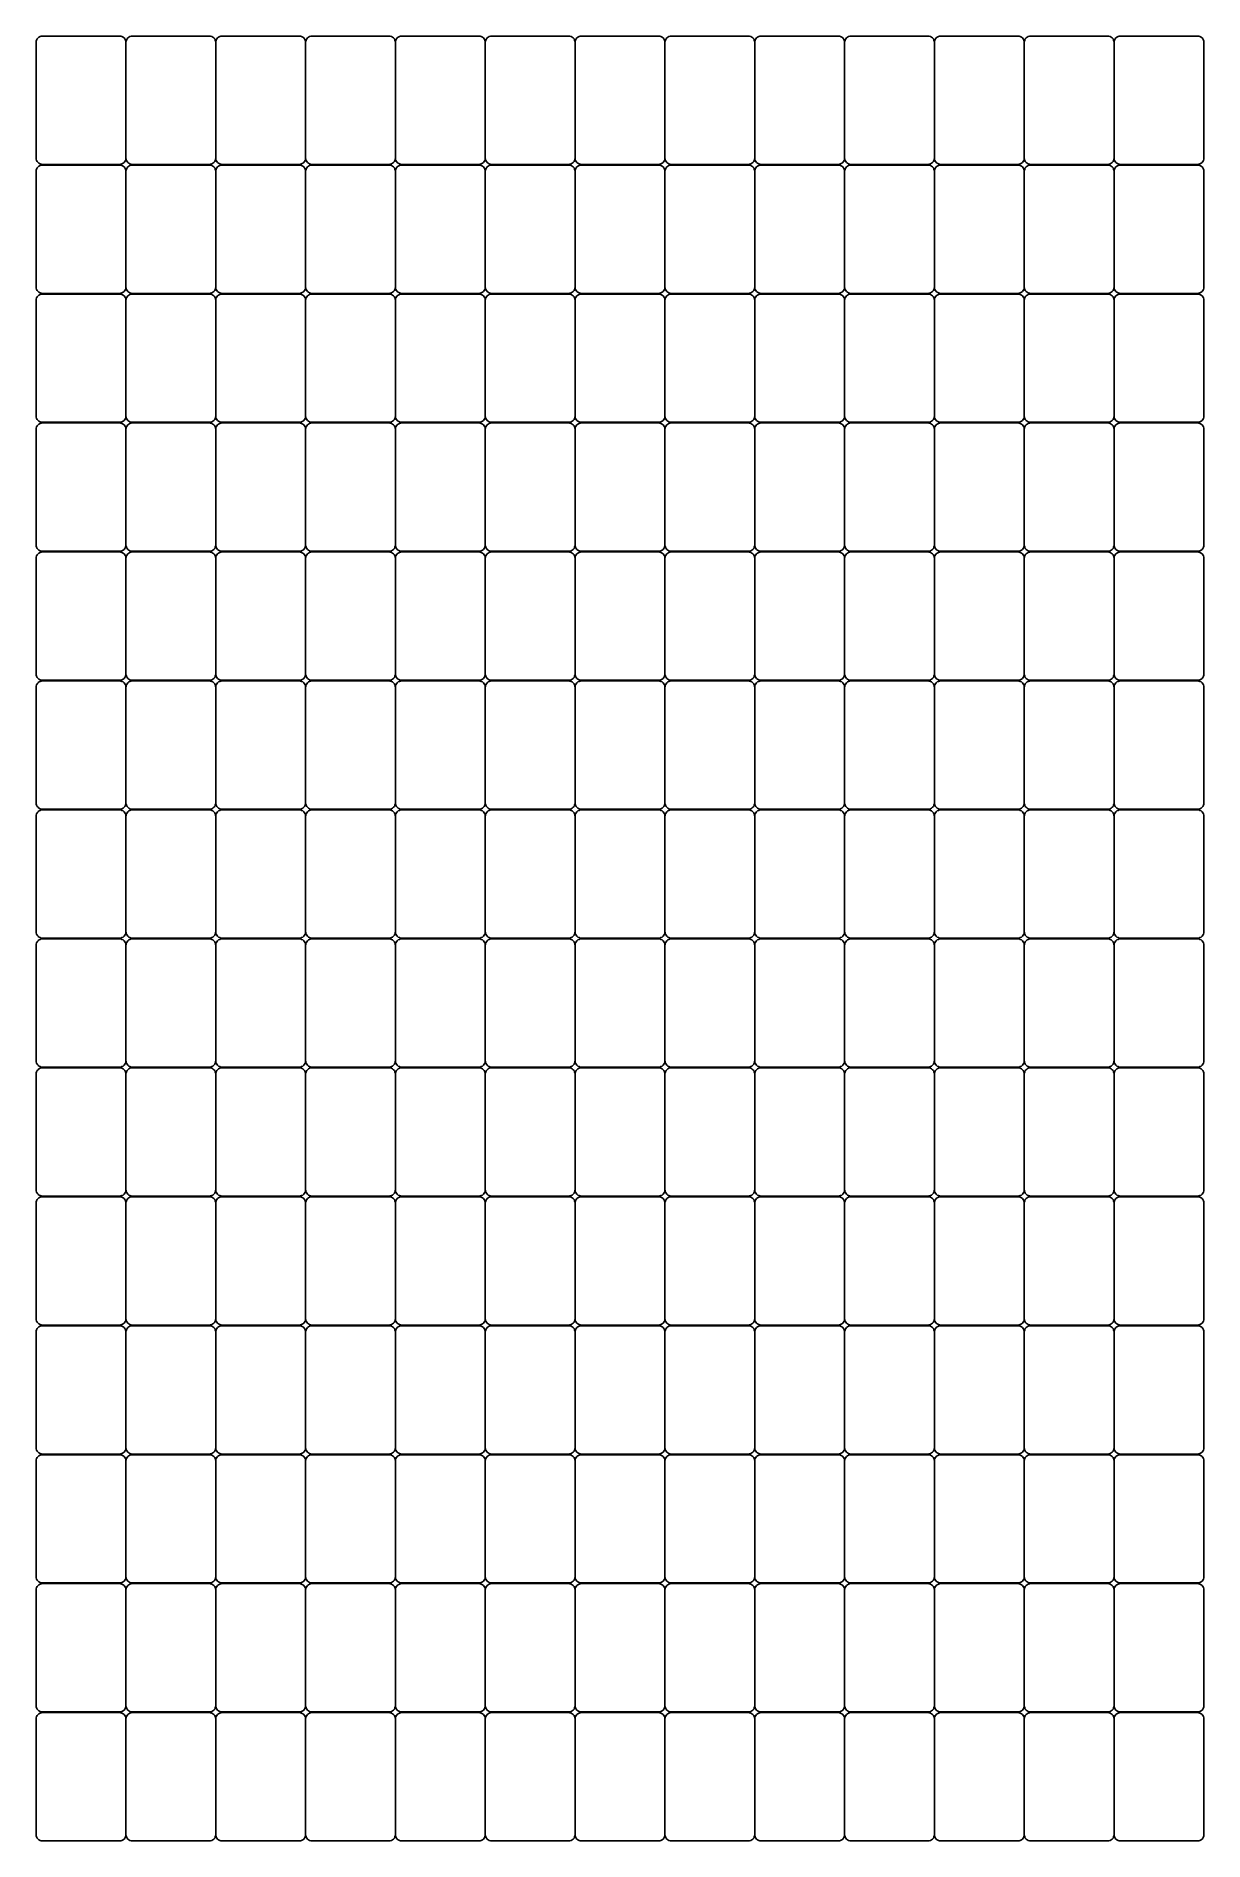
# Model space of a CAD drawing. Header units: inches. Extents: x 0.6 to 23.4, y -35.6 to -0.4.
import ezdxf

# ---------------------------------------------------------------- set-up
doc = ezdxf.new("R2010")
doc.units = ezdxf.units.IN

msp = doc.modelspace()

# ---------------------------------------------------------------- linework, layer by layer
for points in [[(2.252, -2.913, 0.414214), (2.377, -2.788), (2.377, -0.538, 0.414214), (2.252, -0.413), (0.752, -0.413, 0.414214), (0.627, -0.538), (0.627, -2.788, 0.414214), (0.752, -2.913)], [(4.002, -2.913, 0.414214), (4.127, -2.788), (4.127, -0.538, 0.414214), (4.002, -0.413), (2.502, -0.413, 0.414214), (2.377, -0.538), (2.377, -2.788, 0.414214), (2.502, -2.913)], [(5.752, -2.913, 0.414214), (5.877, -2.788), (5.877, -0.538, 0.414214), (5.752, -0.413), (4.252, -0.413, 0.414214), (4.127, -0.538), (4.127, -2.788, 0.414214), (4.252, -2.913)], [(7.502, -2.913, 0.414214), (7.627, -2.788), (7.627, -0.538, 0.414214), (7.502, -0.413), (6.002, -0.413, 0.414214), (5.877, -0.538), (5.877, -2.788, 0.414214), (6.002, -2.913)], [(9.252, -2.913, 0.414214), (9.377, -2.788), (9.377, -0.538, 0.414214), (9.252, -0.413), (7.752, -0.413, 0.414214), (7.627, -0.538), (7.627, -2.788, 0.414214), (7.752, -2.913)], [(11.002, -2.913, 0.414214), (11.127, -2.788), (11.127, -0.538, 0.414214), (11.002, -0.413), (9.502, -0.413, 0.414214), (9.377, -0.538), (9.377, -2.788, 0.414214), (9.502, -2.913)], [(12.752, -2.913, 0.414214), (12.877, -2.788), (12.877, -0.538, 0.414214), (12.752, -0.413), (11.252, -0.413, 0.414214), (11.127, -0.538), (11.127, -2.788, 0.414214), (11.252, -2.913)], [(14.502, -2.913, 0.414214), (14.627, -2.788), (14.627, -0.538, 0.414214), (14.502, -0.413), (13.002, -0.413, 0.414214), (12.877, -0.538), (12.877, -2.788, 0.414214), (13.002, -2.913)], [(16.252, -2.913, 0.414214), (16.377, -2.788), (16.377, -0.538, 0.414214), (16.252, -0.413), (14.752, -0.413, 0.414214), (14.627, -0.538), (14.627, -2.788, 0.414214), (14.752, -2.913)], [(18.002, -2.913, 0.414214), (18.127, -2.788), (18.127, -0.538, 0.414214), (18.002, -0.413), (16.502, -0.413, 0.414214), (16.377, -0.538), (16.377, -2.788, 0.414214), (16.502, -2.913)], [(19.752, -2.913, 0.414214), (19.877, -2.788), (19.877, -0.538, 0.414214), (19.752, -0.413), (18.252, -0.413, 0.414214), (18.127, -0.538), (18.127, -2.788, 0.414214), (18.252, -2.913)], [(21.502, -2.913, 0.414214), (21.627, -2.788), (21.627, -0.538, 0.414214), (21.502, -0.413), (20.002, -0.413, 0.414214), (19.877, -0.538), (19.877, -2.788, 0.414214), (20.002, -2.913)], [(23.252, -2.913, 0.414214), (23.377, -2.788), (23.377, -0.538, 0.414214), (23.252, -0.413), (21.752, -0.413, 0.414214), (21.627, -0.538), (21.627, -2.788, 0.414214), (21.752, -2.913)], [(2.252, -5.427, 0.414214), (2.377, -5.302), (2.377, -3.052, 0.414214), (2.252, -2.927), (0.752, -2.927, 0.414214), (0.627, -3.052), (0.627, -5.302, 0.414214), (0.752, -5.427)], [(4.002, -5.427, 0.414214), (4.127, -5.302), (4.127, -3.052, 0.414214), (4.002, -2.927), (2.502, -2.927, 0.414214), (2.377, -3.052), (2.377, -5.302, 0.414214), (2.502, -5.427)], [(5.752, -5.427, 0.414214), (5.877, -5.302), (5.877, -3.052, 0.414214), (5.752, -2.927), (4.252, -2.927, 0.414214), (4.127, -3.052), (4.127, -5.302, 0.414214), (4.252, -5.427)], [(7.502, -5.427, 0.414214), (7.627, -5.302), (7.627, -3.052, 0.414214), (7.502, -2.927), (6.002, -2.927, 0.414214), (5.877, -3.052), (5.877, -5.302, 0.414214), (6.002, -5.427)], [(9.252, -5.427, 0.414214), (9.377, -5.302), (9.377, -3.052, 0.414214), (9.252, -2.927), (7.752, -2.927, 0.414214), (7.627, -3.052), (7.627, -5.302, 0.414214), (7.752, -5.427)], [(11.002, -5.427, 0.414214), (11.127, -5.302), (11.127, -3.052, 0.414214), (11.002, -2.927), (9.502, -2.927, 0.414214), (9.377, -3.052), (9.377, -5.302, 0.414214), (9.502, -5.427)], [(12.752, -5.427, 0.414214), (12.877, -5.302), (12.877, -3.052, 0.414214), (12.752, -2.927), (11.252, -2.927, 0.414214), (11.127, -3.052), (11.127, -5.302, 0.414214), (11.252, -5.427)], [(14.502, -5.427, 0.414214), (14.627, -5.302), (14.627, -3.052, 0.414214), (14.502, -2.927), (13.002, -2.927, 0.414214), (12.877, -3.052), (12.877, -5.302, 0.414214), (13.002, -5.427)], [(16.252, -5.427, 0.414214), (16.377, -5.302), (16.377, -3.052, 0.414214), (16.252, -2.927), (14.752, -2.927, 0.414214), (14.627, -3.052), (14.627, -5.302, 0.414214), (14.752, -5.427)], [(18.002, -5.427, 0.414214), (18.127, -5.302), (18.127, -3.052, 0.414214), (18.002, -2.927), (16.502, -2.927, 0.414214), (16.377, -3.052), (16.377, -5.302, 0.414214), (16.502, -5.427)], [(19.752, -5.427, 0.414214), (19.877, -5.302), (19.877, -3.052, 0.414214), (19.752, -2.927), (18.252, -2.927, 0.414214), (18.127, -3.052), (18.127, -5.302, 0.414214), (18.252, -5.427)], [(21.502, -5.427, 0.414214), (21.627, -5.302), (21.627, -3.052, 0.414214), (21.502, -2.927), (20.002, -2.927, 0.414214), (19.877, -3.052), (19.877, -5.302, 0.414214), (20.002, -5.427)], [(23.252, -5.427, 0.414214), (23.377, -5.302), (23.377, -3.052, 0.414214), (23.252, -2.927), (21.752, -2.927, 0.414214), (21.627, -3.052), (21.627, -5.302, 0.414214), (21.752, -5.427)], [(2.252, -7.94, 0.414214), (2.377, -7.815), (2.377, -5.565, 0.414214), (2.252, -5.44), (0.752, -5.44, 0.414214), (0.627, -5.565), (0.627, -7.815, 0.414214), (0.752, -7.94)], [(4.002, -7.94, 0.414214), (4.127, -7.815), (4.127, -5.565, 0.414214), (4.002, -5.44), (2.502, -5.44, 0.414214), (2.377, -5.565), (2.377, -7.815, 0.414214), (2.502, -7.94)], [(5.752, -7.94, 0.414214), (5.877, -7.815), (5.877, -5.565, 0.414214), (5.752, -5.44), (4.252, -5.44, 0.414214), (4.127, -5.565), (4.127, -7.815, 0.414214), (4.252, -7.94)], [(7.502, -7.94, 0.414214), (7.627, -7.815), (7.627, -5.565, 0.414214), (7.502, -5.44), (6.002, -5.44, 0.414214), (5.877, -5.565), (5.877, -7.815, 0.414214), (6.002, -7.94)], [(9.252, -7.94, 0.414214), (9.377, -7.815), (9.377, -5.565, 0.414214), (9.252, -5.44), (7.752, -5.44, 0.414214), (7.627, -5.565), (7.627, -7.815, 0.414214), (7.752, -7.94)], [(11.002, -7.94, 0.414214), (11.127, -7.815), (11.127, -5.565, 0.414214), (11.002, -5.44), (9.502, -5.44, 0.414214), (9.377, -5.565), (9.377, -7.815, 0.414214), (9.502, -7.94)], [(12.752, -7.94, 0.414214), (12.877, -7.815), (12.877, -5.565, 0.414214), (12.752, -5.44), (11.252, -5.44, 0.414214), (11.127, -5.565), (11.127, -7.815, 0.414214), (11.252, -7.94)], [(14.502, -7.94, 0.414214), (14.627, -7.815), (14.627, -5.565, 0.414214), (14.502, -5.44), (13.002, -5.44, 0.414214), (12.877, -5.565), (12.877, -7.815, 0.414214), (13.002, -7.94)], [(16.252, -7.94, 0.414214), (16.377, -7.815), (16.377, -5.565, 0.414214), (16.252, -5.44), (14.752, -5.44, 0.414214), (14.627, -5.565), (14.627, -7.815, 0.414214), (14.752, -7.94)], [(18.002, -7.94, 0.414214), (18.127, -7.815), (18.127, -5.565, 0.414214), (18.002, -5.44), (16.502, -5.44, 0.414214), (16.377, -5.565), (16.377, -7.815, 0.414214), (16.502, -7.94)], [(19.752, -7.94, 0.414214), (19.877, -7.815), (19.877, -5.565, 0.414214), (19.752, -5.44), (18.252, -5.44, 0.414214), (18.127, -5.565), (18.127, -7.815, 0.414214), (18.252, -7.94)], [(21.502, -7.94, 0.414214), (21.627, -7.815), (21.627, -5.565, 0.414214), (21.502, -5.44), (20.002, -5.44, 0.414214), (19.877, -5.565), (19.877, -7.815, 0.414214), (20.002, -7.94)], [(23.252, -7.94, 0.414214), (23.377, -7.815), (23.377, -5.565, 0.414214), (23.252, -5.44), (21.752, -5.44, 0.414214), (21.627, -5.565), (21.627, -7.815, 0.414214), (21.752, -7.94)], [(2.252, -10.453, 0.414214), (2.377, -10.328), (2.377, -8.078, 0.414214), (2.252, -7.953), (0.752, -7.953, 0.414214), (0.627, -8.078), (0.627, -10.328, 0.414214), (0.752, -10.453)], [(4.002, -10.453, 0.414214), (4.127, -10.328), (4.127, -8.078, 0.414214), (4.002, -7.953), (2.502, -7.953, 0.414214), (2.377, -8.078), (2.377, -10.328, 0.414214), (2.502, -10.453)], [(5.752, -10.453, 0.414214), (5.877, -10.328), (5.877, -8.078, 0.414214), (5.752, -7.953), (4.252, -7.953, 0.414214), (4.127, -8.078), (4.127, -10.328, 0.414214), (4.252, -10.453)], [(7.502, -10.453, 0.414214), (7.627, -10.328), (7.627, -8.078, 0.414214), (7.502, -7.953), (6.002, -7.953, 0.414214), (5.877, -8.078), (5.877, -10.328, 0.414214), (6.002, -10.453)], [(9.252, -10.453, 0.414214), (9.377, -10.328), (9.377, -8.078, 0.414214), (9.252, -7.953), (7.752, -7.953, 0.414214), (7.627, -8.078), (7.627, -10.328, 0.414214), (7.752, -10.453)], [(11.002, -10.453, 0.414214), (11.127, -10.328), (11.127, -8.078, 0.414214), (11.002, -7.953), (9.502, -7.953, 0.414214), (9.377, -8.078), (9.377, -10.328, 0.414214), (9.502, -10.453)], [(12.752, -10.453, 0.414214), (12.877, -10.328), (12.877, -8.078, 0.414214), (12.752, -7.953), (11.252, -7.953, 0.414214), (11.127, -8.078), (11.127, -10.328, 0.414214), (11.252, -10.453)], [(14.502, -10.453, 0.414214), (14.627, -10.328), (14.627, -8.078, 0.414214), (14.502, -7.953), (13.002, -7.953, 0.414214), (12.877, -8.078), (12.877, -10.328, 0.414214), (13.002, -10.453)], [(16.252, -10.453, 0.414214), (16.377, -10.328), (16.377, -8.078, 0.414214), (16.252, -7.953), (14.752, -7.953, 0.414214), (14.627, -8.078), (14.627, -10.328, 0.414214), (14.752, -10.453)], [(18.002, -10.453, 0.414214), (18.127, -10.328), (18.127, -8.078, 0.414214), (18.002, -7.953), (16.502, -7.953, 0.414214), (16.377, -8.078), (16.377, -10.328, 0.414214), (16.502, -10.453)], [(19.752, -10.453, 0.414214), (19.877, -10.328), (19.877, -8.078, 0.414214), (19.752, -7.953), (18.252, -7.953, 0.414214), (18.127, -8.078), (18.127, -10.328, 0.414214), (18.252, -10.453)], [(21.502, -10.453, 0.414214), (21.627, -10.328), (21.627, -8.078, 0.414214), (21.502, -7.953), (20.002, -7.953, 0.414214), (19.877, -8.078), (19.877, -10.328, 0.414214), (20.002, -10.453)], [(23.252, -10.453, 0.414214), (23.377, -10.328), (23.377, -8.078, 0.414214), (23.252, -7.953), (21.752, -7.953, 0.414214), (21.627, -8.078), (21.627, -10.328, 0.414214), (21.752, -10.453)], [(2.252, -12.967, 0.414214), (2.377, -12.842), (2.377, -10.592, 0.414214), (2.252, -10.467), (0.752, -10.467, 0.414214), (0.627, -10.592), (0.627, -12.842, 0.414214), (0.752, -12.967)], [(4.002, -12.967, 0.414214), (4.127, -12.842), (4.127, -10.592, 0.414214), (4.002, -10.467), (2.502, -10.467, 0.414214), (2.377, -10.592), (2.377, -12.842, 0.414214), (2.502, -12.967)], [(5.752, -12.967, 0.414214), (5.877, -12.842), (5.877, -10.592, 0.414214), (5.752, -10.467), (4.252, -10.467, 0.414214), (4.127, -10.592), (4.127, -12.842, 0.414214), (4.252, -12.967)], [(7.502, -12.967, 0.414214), (7.627, -12.842), (7.627, -10.592, 0.414214), (7.502, -10.467), (6.002, -10.467, 0.414214), (5.877, -10.592), (5.877, -12.842, 0.414214), (6.002, -12.967)], [(9.252, -12.967, 0.414214), (9.377, -12.842), (9.377, -10.592, 0.414214), (9.252, -10.467), (7.752, -10.467, 0.414214), (7.627, -10.592), (7.627, -12.842, 0.414214), (7.752, -12.967)], [(11.002, -12.967, 0.414214), (11.127, -12.842), (11.127, -10.592, 0.414214), (11.002, -10.467), (9.502, -10.467, 0.414214), (9.377, -10.592), (9.377, -12.842, 0.414214), (9.502, -12.967)], [(12.752, -12.967, 0.414214), (12.877, -12.842), (12.877, -10.592, 0.414214), (12.752, -10.467), (11.252, -10.467, 0.414214), (11.127, -10.592), (11.127, -12.842, 0.414214), (11.252, -12.967)], [(14.502, -12.967, 0.414214), (14.627, -12.842), (14.627, -10.592, 0.414214), (14.502, -10.467), (13.002, -10.467, 0.414214), (12.877, -10.592), (12.877, -12.842, 0.414214), (13.002, -12.967)], [(16.252, -12.967, 0.414214), (16.377, -12.842), (16.377, -10.592, 0.414214), (16.252, -10.467), (14.752, -10.467, 0.414214), (14.627, -10.592), (14.627, -12.842, 0.414214), (14.752, -12.967)], [(18.002, -12.967, 0.414214), (18.127, -12.842), (18.127, -10.592, 0.414214), (18.002, -10.467), (16.502, -10.467, 0.414214), (16.377, -10.592), (16.377, -12.842, 0.414214), (16.502, -12.967)], [(19.752, -12.967, 0.414214), (19.877, -12.842), (19.877, -10.592, 0.414214), (19.752, -10.467), (18.252, -10.467, 0.414214), (18.127, -10.592), (18.127, -12.842, 0.414214), (18.252, -12.967)], [(21.502, -12.967, 0.414214), (21.627, -12.842), (21.627, -10.592, 0.414214), (21.502, -10.467), (20.002, -10.467, 0.414214), (19.877, -10.592), (19.877, -12.842, 0.414214), (20.002, -12.967)], [(23.252, -12.967, 0.414214), (23.377, -12.842), (23.377, -10.592, 0.414214), (23.252, -10.467), (21.752, -10.467, 0.414214), (21.627, -10.592), (21.627, -12.842, 0.414214), (21.752, -12.967)], [(2.252, -15.48, 0.414214), (2.377, -15.355), (2.377, -13.105, 0.414214), (2.252, -12.98), (0.752, -12.98, 0.414214), (0.627, -13.105), (0.627, -15.355, 0.414214), (0.752, -15.48)], [(4.002, -15.48, 0.414214), (4.127, -15.355), (4.127, -13.105, 0.414214), (4.002, -12.98), (2.502, -12.98, 0.414214), (2.377, -13.105), (2.377, -15.355, 0.414214), (2.502, -15.48)], [(5.752, -15.48, 0.414214), (5.877, -15.355), (5.877, -13.105, 0.414214), (5.752, -12.98), (4.252, -12.98, 0.414214), (4.127, -13.105), (4.127, -15.355, 0.414214), (4.252, -15.48)], [(7.502, -15.48, 0.414214), (7.627, -15.355), (7.627, -13.105, 0.414214), (7.502, -12.98), (6.002, -12.98, 0.414214), (5.877, -13.105), (5.877, -15.355, 0.414214), (6.002, -15.48)], [(9.252, -15.48, 0.414214), (9.377, -15.355), (9.377, -13.105, 0.414214), (9.252, -12.98), (7.752, -12.98, 0.414214), (7.627, -13.105), (7.627, -15.355, 0.414214), (7.752, -15.48)], [(11.002, -15.48, 0.414214), (11.127, -15.355), (11.127, -13.105, 0.414214), (11.002, -12.98), (9.502, -12.98, 0.414214), (9.377, -13.105), (9.377, -15.355, 0.414214), (9.502, -15.48)], [(12.752, -15.48, 0.414214), (12.877, -15.355), (12.877, -13.105, 0.414214), (12.752, -12.98), (11.252, -12.98, 0.414214), (11.127, -13.105), (11.127, -15.355, 0.414214), (11.252, -15.48)], [(14.502, -15.48, 0.414214), (14.627, -15.355), (14.627, -13.105, 0.414214), (14.502, -12.98), (13.002, -12.98, 0.414214), (12.877, -13.105), (12.877, -15.355, 0.414214), (13.002, -15.48)], [(16.252, -15.48, 0.414214), (16.377, -15.355), (16.377, -13.105, 0.414214), (16.252, -12.98), (14.752, -12.98, 0.414214), (14.627, -13.105), (14.627, -15.355, 0.414214), (14.752, -15.48)], [(18.002, -15.48, 0.414214), (18.127, -15.355), (18.127, -13.105, 0.414214), (18.002, -12.98), (16.502, -12.98, 0.414214), (16.377, -13.105), (16.377, -15.355, 0.414214), (16.502, -15.48)], [(19.752, -15.48, 0.414214), (19.877, -15.355), (19.877, -13.105, 0.414214), (19.752, -12.98), (18.252, -12.98, 0.414214), (18.127, -13.105), (18.127, -15.355, 0.414214), (18.252, -15.48)], [(21.502, -15.48, 0.414214), (21.627, -15.355), (21.627, -13.105, 0.414214), (21.502, -12.98), (20.002, -12.98, 0.414214), (19.877, -13.105), (19.877, -15.355, 0.414214), (20.002, -15.48)], [(23.252, -15.48, 0.414214), (23.377, -15.355), (23.377, -13.105, 0.414214), (23.252, -12.98), (21.752, -12.98, 0.414214), (21.627, -13.105), (21.627, -15.355, 0.414214), (21.752, -15.48)], [(2.252, -17.993, 0.414214), (2.377, -17.868), (2.377, -15.618, 0.414214), (2.252, -15.493), (0.752, -15.493, 0.414214), (0.627, -15.618), (0.627, -17.868, 0.414214), (0.752, -17.993)], [(4.002, -17.993, 0.414214), (4.127, -17.868), (4.127, -15.618, 0.414214), (4.002, -15.493), (2.502, -15.493, 0.414214), (2.377, -15.618), (2.377, -17.868, 0.414214), (2.502, -17.993)], [(5.752, -17.993, 0.414214), (5.877, -17.868), (5.877, -15.618, 0.414214), (5.752, -15.493), (4.252, -15.493, 0.414214), (4.127, -15.618), (4.127, -17.868, 0.414214), (4.252, -17.993)], [(7.502, -17.993, 0.414214), (7.627, -17.868), (7.627, -15.618, 0.414214), (7.502, -15.493), (6.002, -15.493, 0.414214), (5.877, -15.618), (5.877, -17.868, 0.414214), (6.002, -17.993)], [(9.252, -17.993, 0.414214), (9.377, -17.868), (9.377, -15.618, 0.414214), (9.252, -15.493), (7.752, -15.493, 0.414214), (7.627, -15.618), (7.627, -17.868, 0.414214), (7.752, -17.993)], [(11.002, -17.993, 0.414214), (11.127, -17.868), (11.127, -15.618, 0.414214), (11.002, -15.493), (9.502, -15.493, 0.414214), (9.377, -15.618), (9.377, -17.868, 0.414214), (9.502, -17.993)], [(12.752, -17.993, 0.414214), (12.877, -17.868), (12.877, -15.618, 0.414214), (12.752, -15.493), (11.252, -15.493, 0.414214), (11.127, -15.618), (11.127, -17.868, 0.414214), (11.252, -17.993)], [(14.502, -17.993, 0.414214), (14.627, -17.868), (14.627, -15.618, 0.414214), (14.502, -15.493), (13.002, -15.493, 0.414214), (12.877, -15.618), (12.877, -17.868, 0.414214), (13.002, -17.993)], [(16.252, -17.993, 0.414214), (16.377, -17.868), (16.377, -15.618, 0.414214), (16.252, -15.493), (14.752, -15.493, 0.414214), (14.627, -15.618), (14.627, -17.868, 0.414214), (14.752, -17.993)], [(18.002, -17.993, 0.414214), (18.127, -17.868), (18.127, -15.618, 0.414214), (18.002, -15.493), (16.502, -15.493, 0.414214), (16.377, -15.618), (16.377, -17.868, 0.414214), (16.502, -17.993)], [(19.752, -17.993, 0.414214), (19.877, -17.868), (19.877, -15.618, 0.414214), (19.752, -15.493), (18.252, -15.493, 0.414214), (18.127, -15.618), (18.127, -17.868, 0.414214), (18.252, -17.993)], [(21.502, -17.993, 0.414214), (21.627, -17.868), (21.627, -15.618, 0.414214), (21.502, -15.493), (20.002, -15.493, 0.414214), (19.877, -15.618), (19.877, -17.868, 0.414214), (20.002, -17.993)], [(23.252, -17.993, 0.414214), (23.377, -17.868), (23.377, -15.618, 0.414214), (23.252, -15.493), (21.752, -15.493, 0.414214), (21.627, -15.618), (21.627, -17.868, 0.414214), (21.752, -17.993)], [(2.252, -20.507, 0.414214), (2.377, -20.382), (2.377, -18.132, 0.414214), (2.252, -18.007), (0.752, -18.007, 0.414214), (0.627, -18.132), (0.627, -20.382, 0.414214), (0.752, -20.507)], [(4.002, -20.507, 0.414214), (4.127, -20.382), (4.127, -18.132, 0.414214), (4.002, -18.007), (2.502, -18.007, 0.414214), (2.377, -18.132), (2.377, -20.382, 0.414214), (2.502, -20.507)], [(5.752, -20.507, 0.414214), (5.877, -20.382), (5.877, -18.132, 0.414214), (5.752, -18.007), (4.252, -18.007, 0.414214), (4.127, -18.132), (4.127, -20.382, 0.414214), (4.252, -20.507)], [(7.502, -20.507, 0.414214), (7.627, -20.382), (7.627, -18.132, 0.414214), (7.502, -18.007), (6.002, -18.007, 0.414214), (5.877, -18.132), (5.877, -20.382, 0.414214), (6.002, -20.507)], [(9.252, -20.507, 0.414214), (9.377, -20.382), (9.377, -18.132, 0.414214), (9.252, -18.007), (7.752, -18.007, 0.414214), (7.627, -18.132), (7.627, -20.382, 0.414214), (7.752, -20.507)], [(11.002, -20.507, 0.414214), (11.127, -20.382), (11.127, -18.132, 0.414214), (11.002, -18.007), (9.502, -18.007, 0.414214), (9.377, -18.132), (9.377, -20.382, 0.414214), (9.502, -20.507)], [(12.752, -20.507, 0.414214), (12.877, -20.382), (12.877, -18.132, 0.414214), (12.752, -18.007), (11.252, -18.007, 0.414214), (11.127, -18.132), (11.127, -20.382, 0.414214), (11.252, -20.507)], [(14.502, -20.507, 0.414214), (14.627, -20.382), (14.627, -18.132, 0.414214), (14.502, -18.007), (13.002, -18.007, 0.414214), (12.877, -18.132), (12.877, -20.382, 0.414214), (13.002, -20.507)], [(16.252, -20.507, 0.414214), (16.377, -20.382), (16.377, -18.132, 0.414214), (16.252, -18.007), (14.752, -18.007, 0.414214), (14.627, -18.132), (14.627, -20.382, 0.414214), (14.752, -20.507)], [(18.002, -20.507, 0.414214), (18.127, -20.382), (18.127, -18.132, 0.414214), (18.002, -18.007), (16.502, -18.007, 0.414214), (16.377, -18.132), (16.377, -20.382, 0.414214), (16.502, -20.507)], [(19.752, -20.507, 0.414214), (19.877, -20.382), (19.877, -18.132, 0.414214), (19.752, -18.007), (18.252, -18.007, 0.414214), (18.127, -18.132), (18.127, -20.382, 0.414214), (18.252, -20.507)], [(21.502, -20.507, 0.414214), (21.627, -20.382), (21.627, -18.132, 0.414214), (21.502, -18.007), (20.002, -18.007, 0.414214), (19.877, -18.132), (19.877, -20.382, 0.414214), (20.002, -20.507)], [(23.252, -20.507, 0.414214), (23.377, -20.382), (23.377, -18.132, 0.414214), (23.252, -18.007), (21.752, -18.007, 0.414214), (21.627, -18.132), (21.627, -20.382, 0.414214), (21.752, -20.507)], [(2.252, -23.02, 0.414214), (2.377, -22.895), (2.377, -20.645, 0.414214), (2.252, -20.52), (0.752, -20.52, 0.414214), (0.627, -20.645), (0.627, -22.895, 0.414214), (0.752, -23.02)], [(4.002, -23.02, 0.414214), (4.127, -22.895), (4.127, -20.645, 0.414214), (4.002, -20.52), (2.502, -20.52, 0.414214), (2.377, -20.645), (2.377, -22.895, 0.414214), (2.502, -23.02)], [(5.752, -23.02, 0.414214), (5.877, -22.895), (5.877, -20.645, 0.414214), (5.752, -20.52), (4.252, -20.52, 0.414214), (4.127, -20.645), (4.127, -22.895, 0.414214), (4.252, -23.02)], [(7.502, -23.02, 0.414214), (7.627, -22.895), (7.627, -20.645, 0.414214), (7.502, -20.52), (6.002, -20.52, 0.414214), (5.877, -20.645), (5.877, -22.895, 0.414214), (6.002, -23.02)], [(9.252, -23.02, 0.414214), (9.377, -22.895), (9.377, -20.645, 0.414214), (9.252, -20.52), (7.752, -20.52, 0.414214), (7.627, -20.645), (7.627, -22.895, 0.414214), (7.752, -23.02)], [(11.002, -23.02, 0.414214), (11.127, -22.895), (11.127, -20.645, 0.414214), (11.002, -20.52), (9.502, -20.52, 0.414214), (9.377, -20.645), (9.377, -22.895, 0.414214), (9.502, -23.02)], [(12.752, -23.02, 0.414214), (12.877, -22.895), (12.877, -20.645, 0.414214), (12.752, -20.52), (11.252, -20.52, 0.414214), (11.127, -20.645), (11.127, -22.895, 0.414214), (11.252, -23.02)], [(14.502, -23.02, 0.414214), (14.627, -22.895), (14.627, -20.645, 0.414214), (14.502, -20.52), (13.002, -20.52, 0.414214), (12.877, -20.645), (12.877, -22.895, 0.414214), (13.002, -23.02)], [(16.252, -23.02, 0.414214), (16.377, -22.895), (16.377, -20.645, 0.414214), (16.252, -20.52), (14.752, -20.52, 0.414214), (14.627, -20.645), (14.627, -22.895, 0.414214), (14.752, -23.02)], [(18.002, -23.02, 0.414214), (18.127, -22.895), (18.127, -20.645, 0.414214), (18.002, -20.52), (16.502, -20.52, 0.414214), (16.377, -20.645), (16.377, -22.895, 0.414214), (16.502, -23.02)], [(19.752, -23.02, 0.414214), (19.877, -22.895), (19.877, -20.645, 0.414214), (19.752, -20.52), (18.252, -20.52, 0.414214), (18.127, -20.645), (18.127, -22.895, 0.414214), (18.252, -23.02)], [(21.502, -23.02, 0.414214), (21.627, -22.895), (21.627, -20.645, 0.414214), (21.502, -20.52), (20.002, -20.52, 0.414214), (19.877, -20.645), (19.877, -22.895, 0.414214), (20.002, -23.02)], [(23.252, -23.02, 0.414214), (23.377, -22.895), (23.377, -20.645, 0.414214), (23.252, -20.52), (21.752, -20.52, 0.414214), (21.627, -20.645), (21.627, -22.895, 0.414214), (21.752, -23.02)], [(2.252, -25.533, 0.414214), (2.377, -25.408), (2.377, -23.158, 0.414214), (2.252, -23.033), (0.752, -23.033, 0.414214), (0.627, -23.158), (0.627, -25.408, 0.414214), (0.752, -25.533)], [(4.002, -25.533, 0.414214), (4.127, -25.408), (4.127, -23.158, 0.414214), (4.002, -23.033), (2.502, -23.033, 0.414214), (2.377, -23.158), (2.377, -25.408, 0.414214), (2.502, -25.533)], [(5.752, -25.533, 0.414214), (5.877, -25.408), (5.877, -23.158, 0.414214), (5.752, -23.033), (4.252, -23.033, 0.414214), (4.127, -23.158), (4.127, -25.408, 0.414214), (4.252, -25.533)], [(7.502, -25.533, 0.414214), (7.627, -25.408), (7.627, -23.158, 0.414214), (7.502, -23.033), (6.002, -23.033, 0.414214), (5.877, -23.158), (5.877, -25.408, 0.414214), (6.002, -25.533)], [(9.252, -25.533, 0.414214), (9.377, -25.408), (9.377, -23.158, 0.414214), (9.252, -23.033), (7.752, -23.033, 0.414214), (7.627, -23.158), (7.627, -25.408, 0.414214), (7.752, -25.533)], [(11.002, -25.533, 0.414214), (11.127, -25.408), (11.127, -23.158, 0.414214), (11.002, -23.033), (9.502, -23.033, 0.414214), (9.377, -23.158), (9.377, -25.408, 0.414214), (9.502, -25.533)], [(12.752, -25.533, 0.414214), (12.877, -25.408), (12.877, -23.158, 0.414214), (12.752, -23.033), (11.252, -23.033, 0.414214), (11.127, -23.158), (11.127, -25.408, 0.414214), (11.252, -25.533)], [(14.502, -25.533, 0.414214), (14.627, -25.408), (14.627, -23.158, 0.414214), (14.502, -23.033), (13.002, -23.033, 0.414214), (12.877, -23.158), (12.877, -25.408, 0.414214), (13.002, -25.533)], [(16.252, -25.533, 0.414214), (16.377, -25.408), (16.377, -23.158, 0.414214), (16.252, -23.033), (14.752, -23.033, 0.414214), (14.627, -23.158), (14.627, -25.408, 0.414214), (14.752, -25.533)], [(18.002, -25.533, 0.414214), (18.127, -25.408), (18.127, -23.158, 0.414214), (18.002, -23.033), (16.502, -23.033, 0.414214), (16.377, -23.158), (16.377, -25.408, 0.414214), (16.502, -25.533)], [(19.752, -25.533, 0.414214), (19.877, -25.408), (19.877, -23.158, 0.414214), (19.752, -23.033), (18.252, -23.033, 0.414214), (18.127, -23.158), (18.127, -25.408, 0.414214), (18.252, -25.533)], [(21.502, -25.533, 0.414214), (21.627, -25.408), (21.627, -23.158, 0.414214), (21.502, -23.033), (20.002, -23.033, 0.414214), (19.877, -23.158), (19.877, -25.408, 0.414214), (20.002, -25.533)], [(23.252, -25.533, 0.414214), (23.377, -25.408), (23.377, -23.158, 0.414214), (23.252, -23.033), (21.752, -23.033, 0.414214), (21.627, -23.158), (21.627, -25.408, 0.414214), (21.752, -25.533)], [(2.252, -28.047, 0.414214), (2.377, -27.922), (2.377, -25.672, 0.414214), (2.252, -25.547), (0.752, -25.547, 0.414214), (0.627, -25.672), (0.627, -27.922, 0.414214), (0.752, -28.047)], [(4.002, -28.047, 0.414214), (4.127, -27.922), (4.127, -25.672, 0.414214), (4.002, -25.547), (2.502, -25.547, 0.414214), (2.377, -25.672), (2.377, -27.922, 0.414214), (2.502, -28.047)], [(5.752, -28.047, 0.414214), (5.877, -27.922), (5.877, -25.672, 0.414214), (5.752, -25.547), (4.252, -25.547, 0.414214), (4.127, -25.672), (4.127, -27.922, 0.414214), (4.252, -28.047)], [(7.502, -28.047, 0.414214), (7.627, -27.922), (7.627, -25.672, 0.414214), (7.502, -25.547), (6.002, -25.547, 0.414214), (5.877, -25.672), (5.877, -27.922, 0.414214), (6.002, -28.047)], [(9.252, -28.047, 0.414214), (9.377, -27.922), (9.377, -25.672, 0.414214), (9.252, -25.547), (7.752, -25.547, 0.414214), (7.627, -25.672), (7.627, -27.922, 0.414214), (7.752, -28.047)], [(11.002, -28.047, 0.414214), (11.127, -27.922), (11.127, -25.672, 0.414214), (11.002, -25.547), (9.502, -25.547, 0.414214), (9.377, -25.672), (9.377, -27.922, 0.414214), (9.502, -28.047)], [(12.752, -28.047, 0.414214), (12.877, -27.922), (12.877, -25.672, 0.414214), (12.752, -25.547), (11.252, -25.547, 0.414214), (11.127, -25.672), (11.127, -27.922, 0.414214), (11.252, -28.047)], [(14.502, -28.047, 0.414214), (14.627, -27.922), (14.627, -25.672, 0.414214), (14.502, -25.547), (13.002, -25.547, 0.414214), (12.877, -25.672), (12.877, -27.922, 0.414214), (13.002, -28.047)], [(16.252, -28.047, 0.414214), (16.377, -27.922), (16.377, -25.672, 0.414214), (16.252, -25.547), (14.752, -25.547, 0.414214), (14.627, -25.672), (14.627, -27.922, 0.414214), (14.752, -28.047)], [(18.002, -28.047, 0.414214), (18.127, -27.922), (18.127, -25.672, 0.414214), (18.002, -25.547), (16.502, -25.547, 0.414214), (16.377, -25.672), (16.377, -27.922, 0.414214), (16.502, -28.047)], [(19.752, -28.047, 0.414214), (19.877, -27.922), (19.877, -25.672, 0.414214), (19.752, -25.547), (18.252, -25.547, 0.414214), (18.127, -25.672), (18.127, -27.922, 0.414214), (18.252, -28.047)], [(21.502, -28.047, 0.414214), (21.627, -27.922), (21.627, -25.672, 0.414214), (21.502, -25.547), (20.002, -25.547, 0.414214), (19.877, -25.672), (19.877, -27.922, 0.414214), (20.002, -28.047)], [(23.252, -28.047, 0.414214), (23.377, -27.922), (23.377, -25.672, 0.414214), (23.252, -25.547), (21.752, -25.547, 0.414214), (21.627, -25.672), (21.627, -27.922, 0.414214), (21.752, -28.047)], [(2.252, -30.56, 0.414214), (2.377, -30.435), (2.377, -28.185, 0.414214), (2.252, -28.06), (0.752, -28.06, 0.414214), (0.627, -28.185), (0.627, -30.435, 0.414214), (0.752, -30.56)], [(4.002, -30.56, 0.414214), (4.127, -30.435), (4.127, -28.185, 0.414214), (4.002, -28.06), (2.502, -28.06, 0.414214), (2.377, -28.185), (2.377, -30.435, 0.414214), (2.502, -30.56)], [(5.752, -30.56, 0.414214), (5.877, -30.435), (5.877, -28.185, 0.414214), (5.752, -28.06), (4.252, -28.06, 0.414214), (4.127, -28.185), (4.127, -30.435, 0.414214), (4.252, -30.56)], [(7.502, -30.56, 0.414214), (7.627, -30.435), (7.627, -28.185, 0.414214), (7.502, -28.06), (6.002, -28.06, 0.414214), (5.877, -28.185), (5.877, -30.435, 0.414214), (6.002, -30.56)], [(9.252, -30.56, 0.414214), (9.377, -30.435), (9.377, -28.185, 0.414214), (9.252, -28.06), (7.752, -28.06, 0.414214), (7.627, -28.185), (7.627, -30.435, 0.414214), (7.752, -30.56)], [(11.002, -30.56, 0.414214), (11.127, -30.435), (11.127, -28.185, 0.414214), (11.002, -28.06), (9.502, -28.06, 0.414214), (9.377, -28.185), (9.377, -30.435, 0.414214), (9.502, -30.56)], [(12.752, -30.56, 0.414214), (12.877, -30.435), (12.877, -28.185, 0.414214), (12.752, -28.06), (11.252, -28.06, 0.414214), (11.127, -28.185), (11.127, -30.435, 0.414214), (11.252, -30.56)], [(14.502, -30.56, 0.414214), (14.627, -30.435), (14.627, -28.185, 0.414214), (14.502, -28.06), (13.002, -28.06, 0.414214), (12.877, -28.185), (12.877, -30.435, 0.414214), (13.002, -30.56)], [(16.252, -30.56, 0.414214), (16.377, -30.435), (16.377, -28.185, 0.414214), (16.252, -28.06), (14.752, -28.06, 0.414214), (14.627, -28.185), (14.627, -30.435, 0.414214), (14.752, -30.56)], [(18.002, -30.56, 0.414214), (18.127, -30.435), (18.127, -28.185, 0.414214), (18.002, -28.06), (16.502, -28.06, 0.414214), (16.377, -28.185), (16.377, -30.435, 0.414214), (16.502, -30.56)], [(19.752, -30.56, 0.414214), (19.877, -30.435), (19.877, -28.185, 0.414214), (19.752, -28.06), (18.252, -28.06, 0.414214), (18.127, -28.185), (18.127, -30.435, 0.414214), (18.252, -30.56)], [(21.502, -30.56, 0.414214), (21.627, -30.435), (21.627, -28.185, 0.414214), (21.502, -28.06), (20.002, -28.06, 0.414214), (19.877, -28.185), (19.877, -30.435, 0.414214), (20.002, -30.56)], [(23.252, -30.56, 0.414214), (23.377, -30.435), (23.377, -28.185, 0.414214), (23.252, -28.06), (21.752, -28.06, 0.414214), (21.627, -28.185), (21.627, -30.435, 0.414214), (21.752, -30.56)], [(2.252, -33.073, 0.414214), (2.377, -32.948), (2.377, -30.698, 0.414214), (2.252, -30.573), (0.752, -30.573, 0.414214), (0.627, -30.698), (0.627, -32.948, 0.414214), (0.752, -33.073)], [(4.002, -33.073, 0.414214), (4.127, -32.948), (4.127, -30.698, 0.414214), (4.002, -30.573), (2.502, -30.573, 0.414214), (2.377, -30.698), (2.377, -32.948, 0.414214), (2.502, -33.073)], [(5.752, -33.073, 0.414214), (5.877, -32.948), (5.877, -30.698, 0.414214), (5.752, -30.573), (4.252, -30.573, 0.414214), (4.127, -30.698), (4.127, -32.948, 0.414214), (4.252, -33.073)], [(7.502, -33.073, 0.414214), (7.627, -32.948), (7.627, -30.698, 0.414214), (7.502, -30.573), (6.002, -30.573, 0.414214), (5.877, -30.698), (5.877, -32.948, 0.414214), (6.002, -33.073)], [(9.252, -33.073, 0.414214), (9.377, -32.948), (9.377, -30.698, 0.414214), (9.252, -30.573), (7.752, -30.573, 0.414214), (7.627, -30.698), (7.627, -32.948, 0.414214), (7.752, -33.073)], [(11.002, -33.073, 0.414214), (11.127, -32.948), (11.127, -30.698, 0.414214), (11.002, -30.573), (9.502, -30.573, 0.414214), (9.377, -30.698), (9.377, -32.948, 0.414214), (9.502, -33.073)], [(12.752, -33.073, 0.414214), (12.877, -32.948), (12.877, -30.698, 0.414214), (12.752, -30.573), (11.252, -30.573, 0.414214), (11.127, -30.698), (11.127, -32.948, 0.414214), (11.252, -33.073)], [(14.502, -33.073, 0.414214), (14.627, -32.948), (14.627, -30.698, 0.414214), (14.502, -30.573), (13.002, -30.573, 0.414214), (12.877, -30.698), (12.877, -32.948, 0.414214), (13.002, -33.073)], [(16.252, -33.073, 0.414214), (16.377, -32.948), (16.377, -30.698, 0.414214), (16.252, -30.573), (14.752, -30.573, 0.414214), (14.627, -30.698), (14.627, -32.948, 0.414214), (14.752, -33.073)], [(18.002, -33.073, 0.414214), (18.127, -32.948), (18.127, -30.698, 0.414214), (18.002, -30.573), (16.502, -30.573, 0.414214), (16.377, -30.698), (16.377, -32.948, 0.414214), (16.502, -33.073)], [(19.752, -33.073, 0.414214), (19.877, -32.948), (19.877, -30.698, 0.414214), (19.752, -30.573), (18.252, -30.573, 0.414214), (18.127, -30.698), (18.127, -32.948, 0.414214), (18.252, -33.073)], [(21.502, -33.073, 0.414214), (21.627, -32.948), (21.627, -30.698, 0.414214), (21.502, -30.573), (20.002, -30.573, 0.414214), (19.877, -30.698), (19.877, -32.948, 0.414214), (20.002, -33.073)], [(23.252, -33.073, 0.414214), (23.377, -32.948), (23.377, -30.698, 0.414214), (23.252, -30.573), (21.752, -30.573, 0.414214), (21.627, -30.698), (21.627, -32.948, 0.414214), (21.752, -33.073)], [(2.252, -35.587, 0.414214), (2.377, -35.462), (2.377, -33.212, 0.414214), (2.252, -33.087), (0.752, -33.087, 0.414214), (0.627, -33.212), (0.627, -35.462, 0.414214), (0.752, -35.587)], [(4.002, -35.587, 0.414214), (4.127, -35.462), (4.127, -33.212, 0.414214), (4.002, -33.087), (2.502, -33.087, 0.414214), (2.377, -33.212), (2.377, -35.462, 0.414214), (2.502, -35.587)], [(5.752, -35.587, 0.414214), (5.877, -35.462), (5.877, -33.212, 0.414214), (5.752, -33.087), (4.252, -33.087, 0.414214), (4.127, -33.212), (4.127, -35.462, 0.414214), (4.252, -35.587)], [(7.502, -35.587, 0.414214), (7.627, -35.462), (7.627, -33.212, 0.414214), (7.502, -33.087), (6.002, -33.087, 0.414214), (5.877, -33.212), (5.877, -35.462, 0.414214), (6.002, -35.587)], [(9.252, -35.587, 0.414214), (9.377, -35.462), (9.377, -33.212, 0.414214), (9.252, -33.087), (7.752, -33.087, 0.414214), (7.627, -33.212), (7.627, -35.462, 0.414214), (7.752, -35.587)], [(11.002, -35.587, 0.414214), (11.127, -35.462), (11.127, -33.212, 0.414214), (11.002, -33.087), (9.502, -33.087, 0.414214), (9.377, -33.212), (9.377, -35.462, 0.414214), (9.502, -35.587)], [(12.752, -35.587, 0.414214), (12.877, -35.462), (12.877, -33.212, 0.414214), (12.752, -33.087), (11.252, -33.087, 0.414214), (11.127, -33.212), (11.127, -35.462, 0.414214), (11.252, -35.587)], [(14.502, -35.587, 0.414214), (14.627, -35.462), (14.627, -33.212, 0.414214), (14.502, -33.087), (13.002, -33.087, 0.414214), (12.877, -33.212), (12.877, -35.462, 0.414214), (13.002, -35.587)], [(16.252, -35.587, 0.414214), (16.377, -35.462), (16.377, -33.212, 0.414214), (16.252, -33.087), (14.752, -33.087, 0.414214), (14.627, -33.212), (14.627, -35.462, 0.414214), (14.752, -35.587)], [(18.002, -35.587, 0.414214), (18.127, -35.462), (18.127, -33.212, 0.414214), (18.002, -33.087), (16.502, -33.087, 0.414214), (16.377, -33.212), (16.377, -35.462, 0.414214), (16.502, -35.587)], [(19.752, -35.587, 0.414214), (19.877, -35.462), (19.877, -33.212, 0.414214), (19.752, -33.087), (18.252, -33.087, 0.414214), (18.127, -33.212), (18.127, -35.462, 0.414214), (18.252, -35.587)], [(21.502, -35.587, 0.414214), (21.627, -35.462), (21.627, -33.212, 0.414214), (21.502, -33.087), (20.002, -33.087, 0.414214), (19.877, -33.212), (19.877, -35.462, 0.414214), (20.002, -35.587)], [(23.252, -35.587, 0.414214), (23.377, -35.462), (23.377, -33.212, 0.414214), (23.252, -33.087), (21.752, -33.087, 0.414214), (21.627, -33.212), (21.627, -35.462, 0.414214), (21.752, -35.587)]]:
    msp.add_lwpolyline(points, format="xyb", close=True)

doc.saveas('drawing.dxf')
